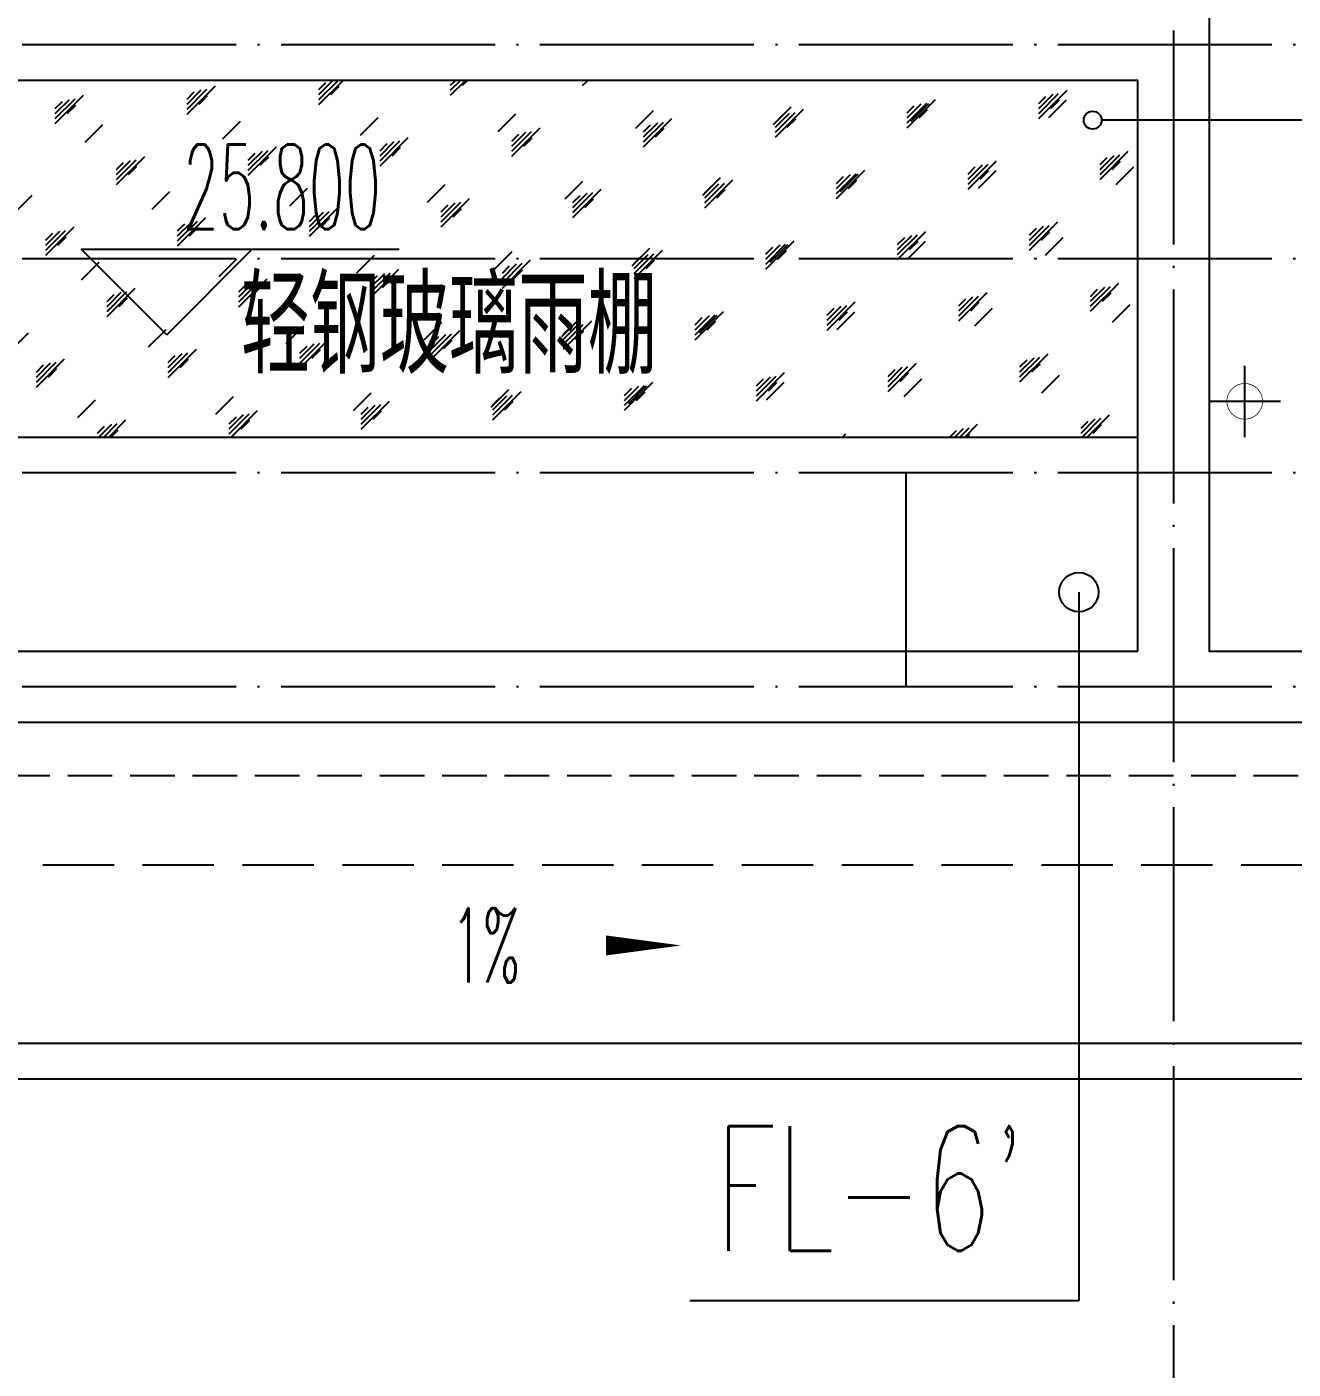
# Model space of a CAD drawing. Extents: x 27938 to 1507990, y 110129 to 923079.
# Drawn here: x 859002 to 862552, y 207494 to 211257 of the extents above; entities that cross this region are included whole.
import ezdxf

# ---------------------------------------------------------------- set-up
doc = ezdxf.new("R2010")
doc.units = 0
doc.header["$LTSCALE"] = 1000
doc.header["$MEASUREMENT"] = 0
for name, pattern in [('#P_--_20B1_001_t3$0$DASH', [0.35, 0.25, -0.1]), ('__DASH', [0.35, 0.25, -0.1]), ('DASH', [0.35, 0.25, -0.1]), ('DOTE', [2.42, 2, -0.2, 0.02, -0.2])]:
    doc.linetypes.add(name, pattern=pattern)
for name, color, linetype in [('----建筑底图', 8, 'Continuous'), ('DIM_ELEV', 3, 'Continuous'), ('DIM_废水', 31, 'Continuous'), ('DOTE', 1, 'Continuous'), ('PUB_TEXT', 4, 'Continuous'), ('ROOF', 4, 'Continuous'), ('VPIPE-凝结', 150, 'N'), ('VPIPE-废水', 31, 'Continuous'), ('保温', 6, 'Continuous'), ('机电标识类', 1, 'Continuous'), ('看线', 251, 'Continuous')]:
    doc.layers.add(name, color=color, linetype=linetype)
doc.layers.add('平面-排水沟', color=86, linetype='Continuous', lineweight=15)
doc.layers.add('空调', color=76, linetype='Continuous', lineweight=13)
doc.styles.add('_TCH_DIM', font='SIMPLEX.shx', dxfattribs={"width": 0.7, "bigfont": 'GBCBIG.shx'})
doc.styles.add('_TWT_SERIAL', font='SIMPLEX', dxfattribs={"width": 0.8, "height": 3.5, "bigfont": 'HZTXT'})
doc.styles.get("Standard").update_dxf_attribs({"font": 'gbenor.shx', "bigfont": 'gbcbig.shx'})
doc.linetypes.add('N', pattern='A,3,-0.2,["N",Standard,S=0.25,R=0,X=-0.1,Y=-0.115],-0.2', length=3.4)

# ---------------------------------------------------------------- blocks, each defined once
blk = doc.blocks.new('GGDGDGDG')
at = {"layer": '机电标识类', "color": 250, "linetype": 'DASH', "ltscale": 400}
for p, q in [((704092.5, 766289.8), (704092.5, 766489.8)), ((704192.5, 766389.8), (703992.5, 766389.8))]:
    blk.add_line(p, q, dxfattribs=at)
at = {"layer": '空调', "color": 1, "linetype": 'DASH', "const_width": 2}
blk.add_lwpolyline([(704042.5, 766389.8, 0.999999), (704142.5, 766389.8, 0.999999), (704042.5, 766389.8)], format="xyb", dxfattribs=at)
blk = doc.blocks.new('A$C7FBD0C6F')
at = {"layer": '保温', "linetype": 'Continuous', "ltscale": 10}
h = blk.add_hatch(dxfattribs=at)
h.set_pattern_fill('玻璃1', color=8, scale=35, style=0)
h.set_pattern_definition([(45, (-406314.11, -238592.8), (-171.45925, 171.45925), [78.4, -201.6]), (45, (-406280.51, -238578.8), (-171.45925, 171.45925), [33.6, -246.4]), (45, (-406314.11, -238578.8), (-171.45925, 171.45925), [56, -224]), (45, (-406297.3, -238592.8), (188.0904, -188.0904), [70, -210]), (45, (-406314.11, -238606.8), (-171.45925, 171.45925), [112, -168]), (45, (-406314.11, -238564.8), (-171.45925, 171.45925), [28, -252])])
h.paths.add_polyline_path([(48502.5, -28499.9), (48502.5, -27499.8), (42902.5, -27499.8), (42902.5, -28499.8)])
at = {"layer": 'DIM_ELEV', "color": 8}
for p, q in [((45780, -28213.4), (45540, -27973.4)), ((45540, -27973.4), (46432.2, -27973.4)), ((45780, -28213.4), (46020, -27973.4))]:
    blk.add_line(p, q, dxfattribs=at)
at = {"layer": 'DOTE', "color": 169, "linetype": 'DOTE', "ltscale": 0.3}
for p, q in [((48602.7, -20099.8), (48602.4, -31199.8)), ((66302.5, -27399.8), (12302.5, -27399.8)), ((66302.5, -27999.8), (12302.5, -27999.8)), ((66302.5, -28599.8), (12302.5, -28599.8)), ((47852.5, -28599.8), (47852.5, -29199.8)), ((66302.5, -29199.8), (12302.5, -29199.8))]:
    blk.add_line(p, q, dxfattribs=at)
at = {"layer": 'ROOF', "color": 8, "ltscale": 0.8}
for points in [[(53902.5, -18199.8), (53902.5, -16749.8), (49702.5, -16749.8), (49702.5, -18199.8), (50502.5, -18199.8), (50502.5, -20799.5), (48502.7, -20799.5), (48502.7, -20199.8), (44102.5, -20199.8), (44102.5, -22999.8), (42252.5, -22999.8), (42252.5, -27299.7), (48702.5, -27299.9), (48702.5, -29099.8), (54902.4, -29099.8), (54902.4, -27299.9), (60702.5, -27299.7), (60702.5, -22999.8), (59502.5, -22999.8), (59502.5, -20199.8), (57902.5, -20199.8), (57902.5, -22999.8), (53152.5, -22999.8)], [(60902.5, -21799.8), (62752.5, -21799.8), (62752.5, -26299.8), (62752.5, -26299.8), (62752.5, -30299.8), (40852.5, -30299.8), (40852.5, -29099.8), (39302.5, -29099.8)], [(59702.5, -21899.8), (62652.5, -21899.8), (62652.5, -30199.8), (40952.5, -30199.8), (40952.5, -28999.8), (39302.5, -28999.8)], [(60902.5, -29299.8), (41852.5, -29299.8), (41852.5, -27299.8), (41552.5, -27299.8)]]:
    blk.add_lwpolyline(points, dxfattribs=at)
at = {"layer": 'ROOF', "color": 8, "linetype": '__DASH', "ltscale": 0.8}
blk.add_lwpolyline([(59702.5, -22399.8), (62152.5, -22399.8), (62152.5, -29699.8), (41452.5, -29699.8), (41452.5, -28499.8), (39302.5, -28499.8)], dxfattribs=at)
at = {"layer": 'ROOF', "color": 8, "ltscale": 0.8}
blk.add_lwpolyline([(48502.5, -29099.8), (48502.5, -27499.9), (42902.5, -27499.8), (42902.5, -29099.8)], close=True, dxfattribs=at)
at = {"layer": 'VPIPE-凝结', "color": 8}
blk.add_lwpolyline([(48988.9, -27611.5), (48400.5, -27611.5)], dxfattribs=at)
blk.add_circle((48376, -27611.5), 25, dxfattribs=at)
at = {"layer": '保温', "color": 8, "linetype": 'Continuous', "ltscale": 10}
blk.add_line((42902.5, -28499.8), (48502.5, -28499.9), dxfattribs=at)
at = {"layer": '平面-排水沟', "color": 8}
blk.add_lwpolyline([(46814.1, -29925.3, 0, 0, 0), (47221.9, -29925.3, 0, 56, 0), (47011.9, -29925.3, 0, 0, 0)], format="xyseb", dxfattribs=at)
at = {"layer": '看线', "color": 8, "linetype": '#P_--_20B1_001_t3$0$DASH', "ltscale": 0.5}
blk.add_lwpolyline([(60902.5, -27149.8), (61902.5, -27149.8), (61902.5, -29449.8), (41702.5, -29449.8), (41702.5, -28249.8), (39302.5, -28249.8)], dxfattribs=at)
at = {"color": 8}
blk.add_blockref('GGDGDGDG', (-655290, -794789.6), dxfattribs=at)
at = {"layer": 'DIM_ELEV', "color": 7, "style": '_TCH_DIM', "width": 0.494118}
blk.add_text('25.800', height=238, dxfattribs=at).set_placement((45825.8, -27917.4))
at = {"layer": 'PUB_TEXT', "color": 8}
blk.add_text('轻钢玻璃雨棚', height=270.07, dxfattribs=at).set_placement((45988, -28322.8))
at = {"layer": '平面-排水沟', "color": 7, "style": '_TCH_DIM', "width": 0.494118}
blk.add_text('1%', height=208.25, dxfattribs=at).set_placement((46577.4, -30029.4))

msp = doc.modelspace()

# ---------------------------------------------------------------- block references
at = {"layer": '----建筑底图', "ltscale": 0.5}
msp.add_blockref('A$C7FBD0C6F', (813614.1, 238606.8), dxfattribs=at)

# ---------------------------------------------------------------- next in the draw order: linework, layer by layer
at = {"layer": 'DIM_废水'}
for p, q in [((861951.6, 209672), (861951.6, 207685.2)), ((861951.6, 207685.2), (860860.4, 207685.2))]:
    msp.add_line(p, q, dxfattribs=at)
at = {"layer": 'VPIPE-废水'}
msp.add_circle((861951.6, 209672), 55, dxfattribs=at)

# ---------------------------------------------------------------- next in the draw order: texts
at = {"layer": 'DIM_废水', "color": 7, "style": '_TWT_SERIAL', "width": 0.64}
msp.add_text("FL-6'", height=350, dxfattribs=at).set_placement((860930.4, 207825.2))

doc.saveas('drawing.dxf')
